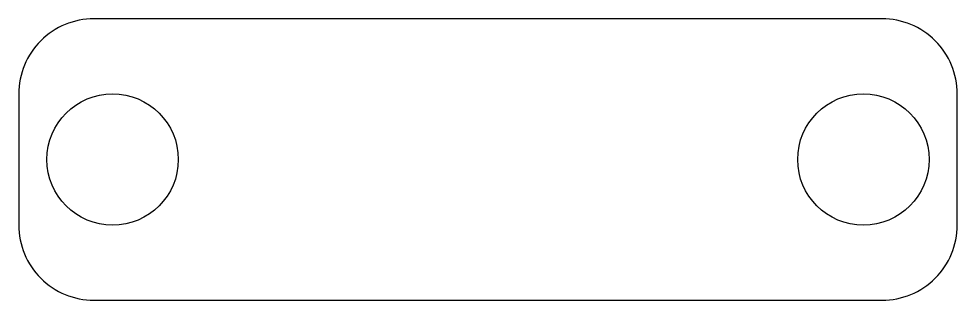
# Model space of a CAD drawing. Header units: millimetres. Extents: x -50 to 0, y -15 to 0.
import ezdxf

# ---------------------------------------------------------------- set-up
doc = ezdxf.new("R2010")
doc.units = ezdxf.units.MM
doc.layers.get('0').update_dxf_attribs({"linetype": 'CONTINUOUS'})

msp = doc.modelspace()

# ---------------------------------------------------------------- linework, layer by layer
msp.add_lwpolyline([(-46, 0, 0.414214), (-50, -4), (-50, -11, 0.414214), (-46, -15), (-4, -15, 0.414214), (0, -11), (0, -4, 0.414214), (-4, 0)], format="xyb", close=True)
for centre in [(-5, -7.5), (-45, -7.5)]:
    msp.add_circle(centre, 3.5)

doc.saveas('drawing.dxf')
